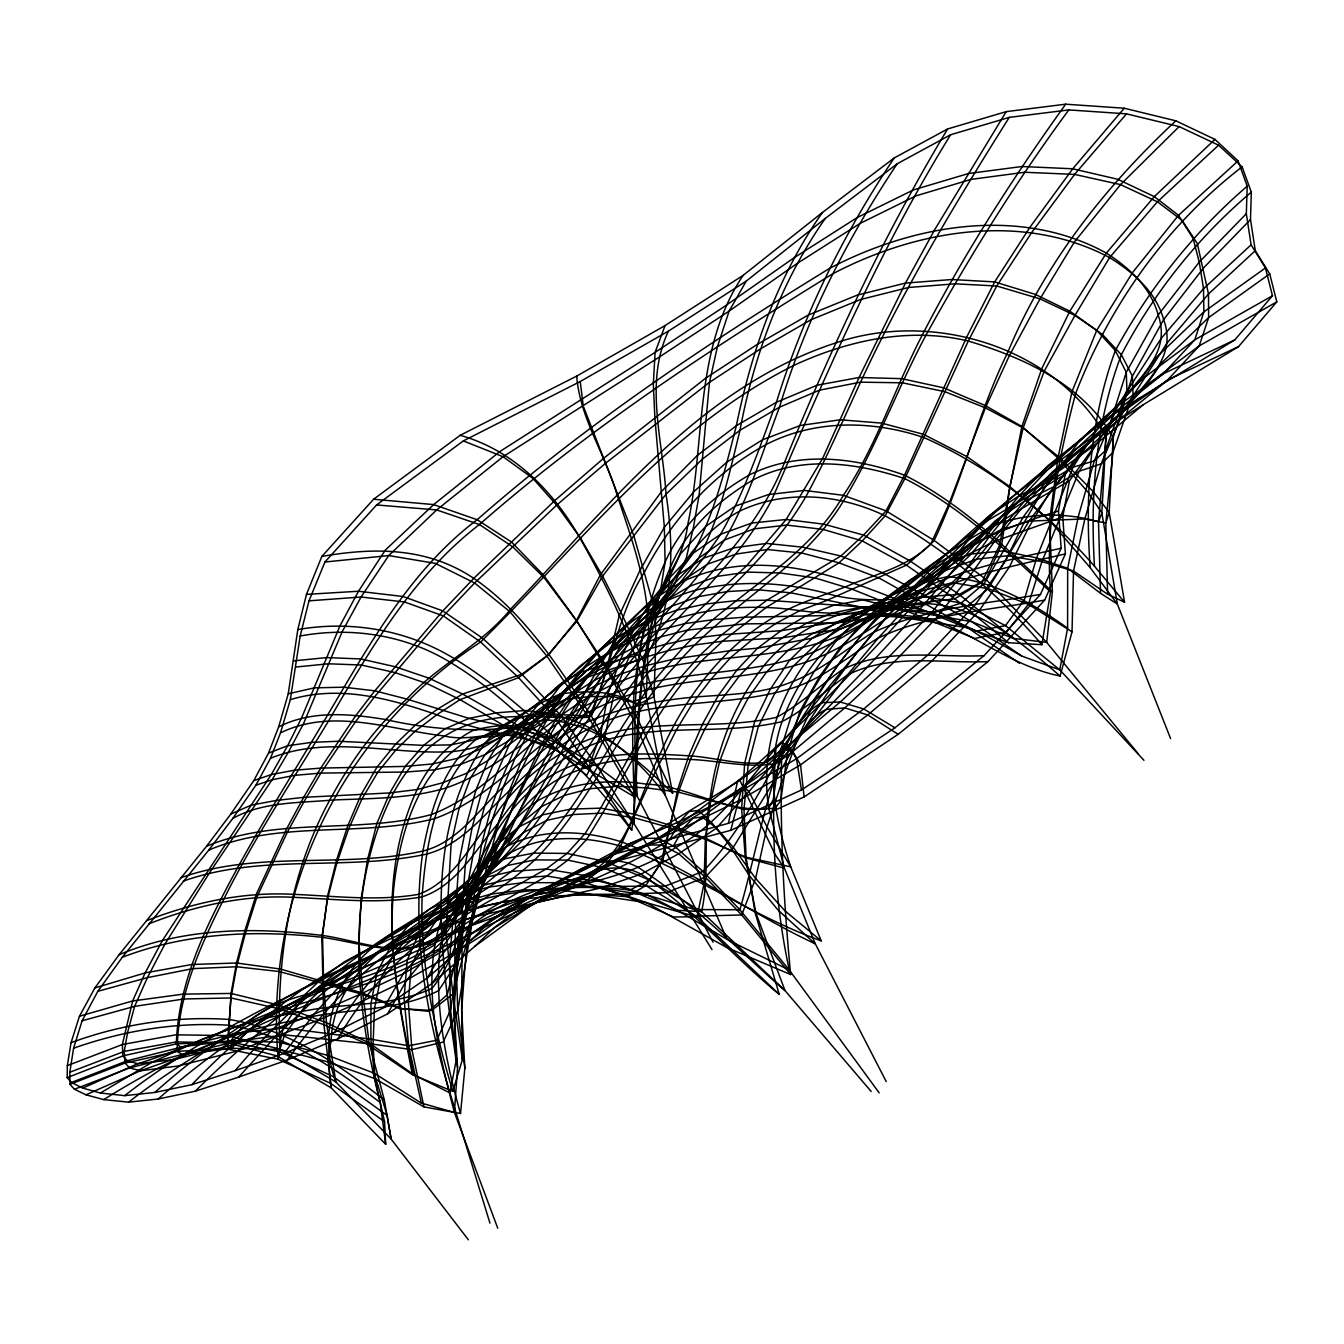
<?xml version="1.0" encoding="UTF-8"?>
<svg xmlns="http://www.w3.org/2000/svg" width="1344" height="1344" viewBox="0 0 1344 1344"><rect width="100%" height="100%" fill="white"/><g stroke="black" fill="none" stroke-linecap="round" stroke-linejoin="round"><path stroke-width="1.5" d="M1143.946 760.301L1059.761 669.883L1067.59 628.202L1067.657 568.31L1078.342 516.348L1094.302 460.874L1118.074 405.199L1161.233 338.335L1203.518 288.674L1251.096 244.843L1246.325 213.73L1247.198 186.194L1238.076 160.877L1214.942 139.39L1175.832 120.809L1124.239 108.226L1065.658 104.194L1006.202 111.636L947.621 128.957L894.264 157.92L822.427 212.486L743.131 275.369L665.078 325.55L576.71 376.085L460.152 435.322L373.582 499.246L321.854 556.433L306.466 594.384L297.814 629.58L288.254 693.79L278.678 726.869L268.531 753.094L253.798 780.612L230.748 814.128L206.556 846.25L119.078 954.744L94.886 987.924L79.464 1016.232L71.064 1042.658L67.318 1065.641L67.2 1077.636L71.417 1082.474L82.69 1088.102L100.38 1093.025L124.656 1095.646L154.762 1092.47L191.822 1084.692L235.183 1070.647L284.004 1053.478L334.79 1032.209L384.031 1007.546L427.678 977.71L471.358 939.725L491.518 920.254L511.56 905.47L600.096 862.058L644.028 838.37L737.436 781.906L788.29 745.517L840.269 702.005L889.594 656.258L931.493 612.73L963.917 572.158L990.343 535.315L1017.055 502.404L1046.825 470.551L1114.915 407.904L1140.67 380.251L1155.554 358.193L1203.854 311.909L1265.443 267.977L1251.096 244.843M270.514 758.251C328.625 734.647 391.978 755.261 452.374 751.582C516.667 745.332 559.07 692.16 606.127 654.326C660.862 612.511 732.749 600.566 799.781 610.663C844.334 616.56 889.493 610.529 933.576 619.618C977.138 635.897 1013.93 666.691 1060.13 676.032L1072.025 631.831L1073.537 571.015L1084.81 518.952L1101.106 463.882L1124.004 410.054L1167.146 342.905L1208.491 294L1255.296 250.673L1250.508 219.526L1251.314 192.125L1242.091 166.858L1218.588 145.202L1179.142 126.588L1126.524 113.854L1068.799 109.906L1009.26 117.382L950.645 134.736L897.238 163.75L825.317 218.383L746.239 281.114L668.455 331.094L580.222 381.528L463.344 440.916L376.589 504.941L324.929 562.01L309.002 600.835L300.182 635.998L290.321 699.67L280.51 732.883L270.514 758.251L255.898 785.198L232.764 818.479L208.74 850.13L122.287 957.281L97.843 991.301L82.085 1020.785L73.584 1048.219L69.838 1072.243L69.938 1084.339L74.474 1089.245L85.966 1094.806L103.757 1099.61L128.621 1102.164L158.172 1099.006L195.283 1091.194L238.644 1077.115L287.398 1059.946L338.083 1038.694L387.542 1013.897L432.314 983.304L474.667 946.462L495.331 926.789L514.903 912.341L603.506 868.862L647.993 845.023L741.703 788.206L792.809 751.531L844.805 707.902L894.298 661.87L935.76 618.694L968.184 578.138L994.678 541.363L1021.541 508.469L1051.512 476.566L1119.871 413.734L1145.928 385.795L1161.216 363.266L1208.642 317.57L1269.727 273.874L1255.296 250.673M295.831 667.027L328.608 663.785L361.435 665.028L395.102 672.622L427.358 683.726L460.102 699.619L526.159 738.814L556.735 750.658L633.948 796.606C638.114 718.402 638.282 637.157 671.63 564.564C688.01 527.554 718.603 500.455 752.791 480.043C800.335 455.28 855.826 462.353 904.831 478.649C960.221 506.806 1005.749 549.746 1050.538 592.015L1041.886 644.7L1008.554 642.734L967.781 627.782L879.127 578.038L839.026 562.85L802.082 553.073L767.122 549.511L736.126 554.047L707.666 564.094L682.534 580.86L606.127 654.326L572.107 694.562L556.567 718.234L541.884 743.971L515.206 800.268L479.539 893.995L456.288 963.917L438.463 990.73C393.674 1013.426 342.25 1007.278 294.974 1020.583C226.061 1031.419 162.389 1062.953 103.757 1099.61M1265.443 267.977L1272.466 295.747L1194.799 339.83L1163.467 373.649L1047.816 465.763L1019.323 495.566L971.191 553.997L947.705 576.643L924.689 596.568L897.086 605.959L836.892 615.35L744.139 617.215L714.05 619.55L684.785 623.616L657.115 630.689L631.142 640.802L606.816 653.638L583.699 668.119L520.178 716.604L502.858 735.857L488.057 760.402L475.894 790.138L466.435 824.88L458.808 862.949L455.767 909.166L454.02 1009.512L457.548 1067.724L454.39 1112.446L497.767 1228.231M280.51 732.883C332.506 707.414 390.382 729.742 444.175 735.974C471.29 742.325 497.179 729.574 524.378 733.942C571.788 750.036 601.457 793.061 631.764 830.122C641.659 758.419 632.15 684.23 657.535 615.014C674.05 573.065 698.83 532.577 739.939 510.989C786.122 489.182 839.899 494.122 885.158 515.844C944.882 548.99 997.5 592.838 1041.886 644.7M74.474 1089.245L129.679 1067.942L182.129 1054.469L231.958 1048.303L279.804 1049.496L328.675 1062.113L374.892 1078.644L423.948 1106.885L460.522 1113.487L464.856 1068.211L461.664 1009.68L462.286 909.905L465.276 864.73L472.063 827.837L481.102 793.951L492.996 765.19L507.612 741.468L524.815 722.669L588.89 673.68L611.167 659.618L634.956 646.968L660.156 637.056L687.036 630.151L744.442 623.902L837.833 622.81L896.23 613.99L927.881 603.641L952.308 582.574L976.567 559.205L1024.397 501.245L1052.873 471.492L1084.994 445.066L1118.158 420.588L1167.701 379.932L1199.218 345.878L1276.8 301.862L1269.727 273.874M1238.076 160.877L1178.503 215.326L1132.505 272.614L1096.738 330.338L1071.958 391.793L1057.997 457.968L1049.563 520.514L1052.386 591.847L1046.674 642.348L1138.486 754.068M471.358 939.725L525.202 900.312L569.705 875.851L613.502 854.364L728.398 823.334L801.478 790.003L894.97 727.793L984.01 655.687L1040.491 594.401L1061.155 548.251L1058.484 510.955L1065.238 474.398L1091.899 437.741L1139.141 398.278L1234.783 339.931L1272.466 295.747M474.667 946.462L527.89 907.469L573.115 882.588L617.333 860.916L730.766 830.323L804.115 796.908L898.195 734.311L987.974 661.601L1044.691 600.079L1065.389 553.862L1062.751 516.953L1069.421 480.833L1095.948 444.242L1143.139 404.779L1238.563 346.601L1276.8 301.862M871.147 1091.446L785.014 990.612L755.983 913.231L745.298 857.69L741.619 808.752L744.677 763.375L754.505 722.098L770.364 689.186L789.331 660.542L812.028 638.316L837.782 621.869L862.932 610.646L892.819 600.852L924.689 596.568L961.262 603.036L1005.497 625.632L1059.761 669.883L1021.944 656.141L971.779 621.684L926.856 596.484L882.252 572.628L840.857 556.03L802.771 547.193L766.483 543.413L733.891 547.831L703.903 558.012L677.578 575.182L601.205 648.497L566.63 689.321L550.822 713.378L535.87 739.502L522.144 768.23L508.418 797.395L469.93 893.542L461.328 927.209L457.195 967.814L454.02 1009.512L456.12 1060.668L449.971 1092.941L489.955 1223.158M728.398 823.334L737.436 781.906L739.536 779.654C819.655 710.119 892.114 632.234 959.75 550.62C1005.01 493.954 1067.875 456.506 1118.074 405.199C1138.57 377.378 1171.666 353.573 1158.175 315C1150.867 287.65 1129.447 267.893 1106.364 253.092C1020.096 205.632 913.214 224.465 829.517 268.414C706.642 343.862 585.732 424.502 477.154 519.708C410.575 569.906 369.566 644.33 327.785 714.756C291.715 776.059 253.159 835.985 220.819 899.422C197.669 944.16 177.811 993.098 176.35 1043.902L180.634 1046.959L231.252 1040.542L279.888 1042.272L328.843 1055.712L374.203 1073.218L421.327 1103.105L454.39 1112.446C437.909 1048.572 419.412 978.062 443.386 913.668C461.11 878.153 497.414 858.715 519.439 826.678C559.675 768.852 591.746 705.264 638.434 652.025C691.051 591.864 754.757 538.709 784.61 462.168C831.314 347.491 883.747 235.2 947.621 128.957M730.766 830.323L741.703 788.206L743.686 786.156C824.359 716.335 897.137 637.963 965.227 555.946C1010.638 499.128 1073.806 461.664 1124.004 410.054C1144.315 382.284 1177.949 358.042 1163.618 319.62C1156.008 291.698 1133.21 272.362 1109.573 257.578C1022.683 211.478 916.104 229.824 832.306 274.042C709.565 349.675 587.983 429.274 479.422 524.53C412.877 575.686 370.037 649.555 328.524 721.006C292.186 780.982 253.26 839.546 222.113 902.513C198.979 948.679 177.055 999.079 177.206 1051.394L182.129 1054.469L238.543 1040.911L284.609 1034.88L373.094 1044.204L411.902 1049.614L443.15 1042.037L457.733 1010.99L471.307 927.545L475.306 883.025L481.656 844.066L490.728 809.122L501.9 778.478L514.198 750.036L529.2 726.65L546.151 706.978L564.715 690.312L584.422 678.216L646.01 657.401C673.697 607.925 674.554 548.94 666.036 494.222C662.81 440.378 644.196 382.402 668.455 331.094M82.085 1020.785L134.618 1006.37L183.943 998.995L230.983 997.937L277.855 1008.521L323.938 1024.716L366.794 1043.969L412.339 1074.612L452.794 1091.328L462.37 1059.643L461.664 1009.68L464.772 968.789L468.636 929.191L477.406 895.826L490.207 865.334L505.21 842.016L522.178 822.259L541.733 806.518L564.194 795.446L589.428 788.777L617.77 786.24L647.27 787.97L678.384 792.154L743.971 809.407L775.135 808.399L780.83 800.453L787.416 753.161L799.949 711.161L819.269 676.973L840.638 646.968L864.982 622.625L970.099 547.361L999.012 530.712L1029.118 521.102L1084.81 518.952L1105.81 522.934L1107.607 594.216L1124.575 602.263L1109.186 512.4L1113.218 437.354L1132.404 376.152L1163.618 319.62L1203.552 267.926L1250.508 219.526M665.078 325.55L655.099 352.363L653.318 384.317L654.914 418.37L664.356 527.285L665.095 562.162L660.576 590.167L648.48 637.678L646.296 696.931L665.213 795.06L726.13 937.474M950.645 134.736C879.01 250.438 825.535 375.446 771.742 499.985C730.128 578.256 655.234 630.403 606.799 703.718C560.801 768.785 528.158 844.721 464.386 895.507C429.744 925.63 388.399 946.411 348.382 968.318C292.102 1002.389 241.836 1044.893 195.283 1091.194M387.542 1013.897L406.829 979.944L429.156 953.786L451.903 932.568L476.952 916.306L546.874 876.036L567.84 860.093L586.958 838.958L602.717 813.12L648.228 731.522L664.894 706.322L682.718 682.5L701.87 660.744L722.45 641.256L766.382 607.337L839.026 562.85L862.26 540.926L885.158 515.844L904.831 478.649L968.302 341.057L996.744 286.003L1031.923 232.176L1074.612 174.401L1126.524 113.854M670.135 838.874L680.299 821.05L689.237 811.524L698.292 810.449L739.536 779.654L775.018 854.347L784.392 868.14L815.287 943.824L886.234 1081.618M746.239 281.114L729.103 311.102L717.444 346.651L709.464 382.351L699.048 495.466L693.319 527.957L686.28 558.046L674.554 583.481L657.535 615.014L641.491 630.168L622.709 642.617L584.926 671.95L566.866 689.758L550.351 710.707L535.298 734.647L521.405 760.872L509.393 790.709L498.641 822.847L452.962 993.955L462.37 1059.643M384.031 1007.546L403.402 973.627L426.098 947.134L449.702 925.26L474.818 909.233L546.202 868.98L567.101 853.423L585.262 833.381L600.65 808.147L646.078 726.398L663.096 700.778L681.257 676.62L700.795 654.528L721.795 634.754L766.886 600.197L840.857 556.03L863.57 535.063L886.066 510.888L904.529 475.188L966.89 336.689L994.678 281.904L1030.142 226.968L1072.73 168.79L1124.239 108.226M743.131 275.369C693.84 348.785 705.6 440.983 687.926 523.69C681.979 571.334 644.213 606.665 639.341 654.713C628.001 710.539 634.687 767.558 634.217 824.023L712.018 949.603M673.63 845.544L683.928 827.669L693.168 818.093L702.24 817.018L743.686 786.156L749.045 791.734L767.038 826.963L790.726 866.846L821.234 940.867C751.162 915.768 690.463 871.282 620.441 846.082C582.742 835.464 539.364 834.002 505.26 855.893C475.373 880.522 445.956 910.056 439.858 950.09C434.532 1005.514 445.385 1060.416 460.522 1113.487M1006.202 111.636L934.466 230.093L905.47 283.08L859.085 377.479L822.746 458.22L786.206 519.473L746.676 565.639L684.785 623.616L645.994 665.616L610.361 713.009L560.414 790.02L524.664 838.219L504.067 858.917L481.69 878.186L373.514 954.778L343.896 981.523L314.026 1014.166L284.004 1053.478M1009.26 117.382C964.219 188.983 920.371 261.358 882.42 337.025C855.574 389.357 834.271 444.36 806.182 496.054C766.164 565.186 699.552 611.386 649.018 671.765C596.45 732.698 565.606 810.096 506.688 865.687C476.078 894.113 440.748 916.759 406.157 939.926C358.814 971.342 320.477 1014.166 287.398 1059.946M894.264 157.92C843.595 233.369 803.292 315.386 776.429 402.259C759.78 447.065 744.374 492.593 720.586 534.274C678.838 597.106 618.19 645.002 579.382 710.136C528.528 785.854 494.71 877.498 418.975 933.055C318.427 982.346 213.612 1026.295 124.656 1095.646M897.238 163.75C846.871 238.997 805.594 320.309 779.503 407.182C762.35 451.92 748.994 498.54 724.399 540.002C683.29 603.002 622.406 650.446 583.985 715.529C533.434 791.263 500.506 883.495 424.116 938.246C323.534 988.73 218.014 1032.461 128.621 1102.164M822.427 212.486C777.823 275.856 751.699 350.23 736.361 425.712C725.256 469.224 714.521 513.29 693.168 553.174C651.336 612.814 591.847 658.728 556.853 723.61C513.206 796.152 487.082 878.892 433.776 945.386C394.229 970.183 348.617 981.994 304.298 995.131C275.738 1002.557 248.27 1015.493 231.252 1040.542L228.161 1041.667L176.35 1043.902L122.858 1055.914L67.2 1077.636M825.317 218.383C781.2 281.417 754.085 354.95 739.99 430.265C729.254 473.911 719.863 518.498 698.359 558.432C656.846 618.274 596.702 663.617 561.943 728.65C518.834 801.226 493.315 883.898 439.858 950.09C399.739 975.593 353.489 988.226 308.347 1001.65C278.527 1009.277 250.79 1023.406 231.958 1048.303L177.206 1051.394L124.975 1063.07L69.938 1084.339M334.79 1032.209C359.587 987.403 395.724 949.855 437.153 920.086C469.913 898.716 504.622 879.665 533.568 853.104C590.369 796.555 617.534 717.343 673.008 659.249C723.593 597.794 803.326 565.925 843.377 495.314C877.582 444.209 895.944 384.703 924.588 330.54C965.563 251.53 1013.846 176.484 1065.658 104.194M338.083 1038.694C362.981 994.258 398.647 956.642 439.958 927.058C472.315 905.856 506.57 886.754 534.71 859.891C591.662 802.973 620.189 724.214 675.494 665.549C726.667 605.321 802.25 569.772 843.612 500.758C875.834 447.989 896.969 389.491 926.05 335.042C969.091 257.242 1015.997 181.49 1068.799 109.906M432.314 983.304L450.761 954.962L471.677 933.862L494.441 917.23L539.078 897.49L584.27 882.269L603.17 867.686L620.441 846.082L647.27 787.97L676.452 729.758L692.782 702.912L711.211 679.09L730.867 657.35L752.606 639.29L775.673 623.566L799.781 610.663L826.342 600.617L906.394 565.152L930.821 544.085L948.797 504.353L985.387 407.87L1009.411 355.505L1040.021 298.872L1074.377 242.054L1120.51 184.615L1179.142 126.588M427.678 977.71C454.104 925.495 507.679 896.65 562.313 882.739C625.783 873.062 635.242 801.646 659.904 754.438C683.962 698.746 721.879 647.354 775.001 616.51C799.814 601.356 828.206 594.586 854.616 582.977C882.941 572.242 913.231 563.791 934.147 540.439C963.262 479.522 977.861 412.91 1007.798 352.296C1044.708 263.155 1105.625 186.194 1175.832 120.809M235.183 1070.647C282.475 1014.065 339.041 965.916 401.621 927.007C437.338 905.184 471.862 881.026 500.422 850.147C536.575 827.518 582.322 829.634 621.684 841.915C690.11 868.375 749.011 913.063 815.287 943.824L778.378 910.409L749.834 876.221L728.146 843.494L711.883 822.864L698.292 810.449C613.939 876.154 507.948 900.665 410.726 940.531C316.579 973.846 229.286 1026.127 154.762 1092.47M238.644 1077.115L275.671 1036.493L310.43 1003.498L342.317 976.769L460.219 897.204L483.218 877.498L506.688 865.687L534.71 859.891L567.84 860.093L603.17 867.686L645.775 885.545L697.015 916.658L779.268 994.392L755.042 912.475L746.071 857.22L743.971 809.407L748.121 765.391L758.268 726.802L774.346 694.243L792.96 666.557L815.153 645.019L840.319 629.042L866.662 617.383L891.677 603.59L921.161 591.108L952.308 582.574L988.193 588.672L1028.412 604.346L1072.025 631.831M1246.325 213.73L1199.251 262.097L1158.175 315L1126.272 372.338L1106.045 436.229L1101.828 512.938L1117.351 604.061L1170.59 738.545M1247.198 186.194C1193.506 232.445 1149.254 288.406 1115.335 350.566C1090.034 420.017 1084.877 494.39 1090.186 567.655L1117.351 604.061L1100.534 593.309L1067.657 568.31L1036.61 557.878L1002.893 550.922L971.191 553.997L940.918 564.413L911.114 579.298L860.597 616.392L836.808 628.69L812.028 638.316L757.613 648.144L729.002 650.815L673.008 659.249L645.994 665.616L620.206 674.218L595.896 685.44L572.729 698.477L550.822 713.378L488.057 760.402L466.183 773.438L442.428 782.83L417.127 789.516L389.844 792.926L303.66 797.345L276.36 800.436L251.311 805.106L230.748 814.128M1251.314 192.125C1197.874 237.434 1153.841 292.656 1121.366 354.715C1095.763 422.15 1090.085 494.71 1094.486 566.21L1124.575 602.263M191.822 1084.692C278.981 993.871 388.903 920.976 514.853 899.791C569.654 886.25 627.799 879.547 675.83 847.442C720.586 823.536 747.768 779.537 780.746 742.678L788.29 745.517L796.505 758.772L801.478 790.003M1214.942 139.39L1154.311 196.61L1106.364 253.092L1069.841 311.203L1041.818 368.542L1021.91 426.502L1009.966 486.763L1001.834 544.118L985.908 579.298L959.213 594.502C915.348 596.366 870.946 606.01 827.669 593.712C784.644 581.986 739.2 579.818 695.671 590.167C658.09 600.55 624.725 622.978 598.87 651.924C572.477 675.343 556.198 709.934 524.042 726.247C477.775 732.598 431.441 729.977 385.846 719.578C350.414 713.748 311.791 710.052 278.678 726.869M1218.588 145.202L1157.402 201.785L1109.573 257.578L1074.965 315.42L1044.271 371.045L1023.137 427.946L1009.68 487.452L999.785 544.958L981.809 582.355L954.845 598.786L892.819 606.329L861.269 607.102L832.658 612.914L806.551 623.179L782.426 637.762L759.595 654.797L739.183 676.183L720.737 700.862L704.642 729.372L690.396 759.444L678.384 792.154L660.878 862.898L645.775 885.545L627.211 896.717C585.01 893.273 542.842 895.39 501.043 902.429C459.245 911.938 415.582 922.874 381.646 950.41C354.026 972.014 332.354 1003.968 331.178 1039.903C328.054 1055.863 328.793 1071.924 331.279 1087.918L385.694 1144.298L384.552 1121.686L374.892 1078.644L373.094 1044.204L374.422 1008.874L380.503 978.902L394.313 953.719L412.003 932.686L433.877 915.365L460.286 902.866L490.526 894.18L524.546 889.812L561.809 890.148L646.246 902.58L694.226 916.205L741.737 914.978L790.658 974.551C783.602 901.135 779.654 827.266 781.788 753.53L784.627 749.515L792.809 751.531L800.554 764.887L804.115 796.908M1242.091 166.858C1166.575 225.086 1110.11 304.752 1075.67 393.355C1058.551 458.22 1045.313 524.614 1050.538 592.015M158.172 1099.006C232.663 1033.2 319.469 980.935 413.263 947.705C510.955 907.687 617.467 883.042 702.24 817.018L716.537 828.055L733.286 847.342L755.614 878.472L785.131 911.014L821.234 940.867M1091.899 437.741C1035.586 477.12 981.372 519.238 932.467 567.706C875.364 623.767 829.97 689.993 775.925 748.675C770.935 822.578 773.573 897.523 789.281 970.032L879.178 1092.874M1095.948 444.242L1022.717 497.23L937.306 573.602L878.388 637.946L847.241 675.125L815.842 715.982L716.537 828.055L678.737 853.793L641.071 874.138L599.928 888.216L535.752 902.563L429.156 953.786L387.761 971.83L276.914 1017.24L248.388 1030.159L224.28 1038.425L191.453 1052.789L140.465 1070.782L85.966 1094.806M613.502 854.364L629.563 843.713L680.299 821.05L734.698 794.522L796.505 758.772L863.738 708.96L927.595 655.2L975.526 604.38L1005.598 560.734L1024.145 522.379L1044.792 487.217L1073.705 451.483L1113.554 414.473L1139.141 398.278M525.202 900.312L538.44 891.626L629.563 843.713L644.028 838.37L658.392 838.27L675.83 847.442L702.996 871.416L739.889 909.754L789.281 970.032L729.725 940.918L677.225 910.274L647.741 895.171L622.339 886.872L598.114 881.009L575.316 878.724L556.164 884.134L538.44 891.626L447.115 948.511L403.402 973.627L358.445 995.064L314.026 1014.166L234.209 1044.49L173.93 1059.626L137.676 1063.709L82.69 1088.102M617.333 860.916L634.301 849.878L683.928 827.669L738.578 800.856L800.554 764.887L867.754 714.974L931.913 660.979L979.373 610.445L1009.478 566.815L1028.177 528.478L1049.177 493.248L1078.342 457.498L1118.158 420.588L1143.139 404.779M527.89 907.469L542.153 898.313L634.301 849.878L647.993 845.023L662.172 844.973L678.737 853.793L705.281 877.145L741.737 914.978L755.614 878.472L767.038 826.963L781.15 784.039L797.345 739.486L815.623 698.981L838.337 664.138L862.663 633.713L888.569 607.606L915.6 585.514L945.403 570.494L976.567 559.205L1007.748 555.727L1041.936 561.59L1073.537 571.015L1107.607 594.216M1065.238 474.398L988.26 520.178L907.351 584.791L860.597 616.392L835.783 641.256L813.775 672.05L794.069 706.894L780.343 750.977L773.254 799.495L768.718 808.198L784.392 868.14L745.298 857.69L705.835 838.286L669.732 825.216L634.25 814.162L600.65 808.147L570.545 809.138L543.06 814.733L519.439 826.678L498.809 842.923L480.228 867.72L464.789 891.878L452.928 920.338L449.417 961.783L450.576 1009.915L457.548 1067.724M1069.421 480.833C1024.514 506.604 979.339 532.19 940.918 567.437C910.073 593.258 877.598 617.736 841.058 634.956C772.162 664.658 693.218 650.882 623.885 680.182C557.525 704.508 512.686 765.542 445.637 788.054C409.013 798.924 370.574 798.353 332.774 800.016C299.191 803.074 263.021 801.478 232.764 818.479M100.38 1093.025L152.426 1062.096L201.802 1039.433L244.642 1023.54L426.098 947.134L532.946 895.44L579.062 886.62L665.213 886.099L702.996 871.416C744.677 828.677 768.264 772.346 799.378 722.047C823.486 684.029 849.744 647.304 879.883 613.805C925.226 559.944 992.628 531.3 1058.484 510.955M569.705 875.851C589.613 862.008 616.274 854.767 638.534 867.653C692.345 902.345 736.848 948.898 785.014 990.612L701.551 911.652L649.286 879.984L605.203 861.487L567.101 853.423L533.568 853.104L504.067 858.917L479.086 871.08L459.077 889.862L434.969 909.434L377.479 944.026L344.383 961.783L322.073 978.398L304.298 995.131L283.265 1027.874L279.888 1042.272L280.073 1051.865L333.245 1076.645L387.122 1115.419L391.138 1139.074L468.367 1239.806M573.115 882.588C592.805 868.829 618.811 862.327 641.071 874.138C692.009 908.376 732.01 955.651 779.268 994.392M1234.783 339.931L1163.467 373.649L1114.915 407.904L1077.67 443.302L1023.742 516.348L984.362 583.279L961.262 603.036L933.509 612.142L766.886 600.197L735.319 600.734L705.096 604.061L676.267 610.243L649.505 620.189L624.658 633.377L601.205 648.497L539.734 702.576L498.926 730.279L475.843 739.57L450.962 744.862L423.662 745.382L338.335 741.266L311.674 742.358L287.616 745.769L268.531 753.094M1238.563 346.601L1167.701 379.932L1119.871 413.734L1083.197 448.627L1029.118 521.102L988.193 588.672L962.875 609.958L933.576 619.618L865.066 614.762L837.833 622.81L811.423 634.2L787.634 650.698L766.5 672.101L748.07 698.174L732.11 728.666L719.443 761.964L710.774 800.94L705.331 839.294L704.021 883.932L697.015 916.658L673.579 917.011L627.211 896.717L584.27 882.269L546.874 876.036L513.996 878.254L484.882 884.906L460.219 897.204L439.975 915.13L424.116 938.246L411.264 966.168L408.324 1002.271L411.902 1049.614L423.948 1106.885M208.74 850.13C280.106 819.706 360.595 837.665 434.7 818.58C501.178 794.842 541.111 729.557 606.799 703.718C673.596 672.79 750.322 684.818 818.026 657.72C850.332 643.86 878.791 622.877 908.393 604.229C956.441 576.223 1012.015 566.63 1065.389 553.862M71.417 1082.474L127.31 1060.735L237.3 1033.066L283.265 1027.874L370.877 1039.164L408.626 1045.783L436.817 1040.239L450.576 1009.915L463.831 926.335L468.334 881.429L475.406 841.478L484.73 805.795L496.322 774.396L508.939 745.198L524.16 721.19L541.162 701.198L559.457 684.734L579.348 672.773L620.626 659.333L639.341 654.713L648.48 637.678C649.908 588.101 632.1 540.355 616.745 493.92C605.22 454.02 579.852 418.068 576.71 376.085M67.318 1065.641L122.354 1044.54L175.795 1034.813L227.926 1035.602L280.291 1049.278L335.882 1081.97L391.138 1139.074L384.317 1099.896L369.163 1042.894L362.678 993.065L358.966 942.497L361.15 898.414L367.634 859.253L376.942 823.368L389.844 792.926L405.199 766.416L423.662 745.382L444.679 728.986L469.006 718.402L496.322 712.841L525.42 710.489L560.095 714.672L591.377 716.134L637.274 796.337L713.009 942.178M69.838 1072.243L124.236 1051.378L176.215 1041.936L227.573 1042.86L277.099 1055.964L331.279 1087.918L323.938 1024.716L321.838 937.272L327.566 898.817L336.89 862.865L348.449 829.382L361.973 798.89L377.681 772.397L395.64 750.238L414.842 731.422L436.8 714.739L460.102 699.619L518.566 677.662L546.941 656.124L576.828 621.23L602.616 576.089L666.036 494.222L702.307 459.211L739.99 430.265L779.503 407.182L819.37 390.197L860.496 382.166L902.446 382.805L944.832 391.675L985.387 407.87L1023.137 427.946L1060.315 458.22L1093.26 491.602L1109.186 512.4L1105.81 522.934L1112.882 452.542L1113.218 437.354C1082.693 384.653 1024.43 357.806 968.302 341.057C909.166 326.827 848.047 340.25 793.834 365.4C666.994 428.82 579.734 544.572 480.598 642.029C341.594 732.648 263.794 894.23 278.191 1059.257L330.708 1083.382L384.552 1121.686M206.556 846.25C277.922 816.396 357.638 834.271 431.256 814.598C497.213 789.634 536.458 723.341 602.801 698.023C669.379 667.447 745.702 678.737 813.221 652.142C845.426 638.081 873.869 617.148 903.47 598.483C951.922 570.83 1007.345 560.263 1061.155 548.251M148.999 923.782C194.561 905.906 243.634 894.718 292.79 897.288C335.916 899.136 379.142 904.294 422.083 896.885C457.884 884.772 475.07 849.492 498.641 822.847C517.457 793.666 543.85 769.894 574.174 753.127C638.484 717.814 713.664 738.041 782.04 721.594C805.778 709.111 825.468 690.581 847.241 675.125C890.635 653.033 941.304 663.65 987.974 661.601M146.496 920.707C192.847 902.698 242.76 891.66 292.69 894.298C334.757 895.994 376.925 901.471 418.824 894.298C453.012 881.261 469.207 846.098 492.156 820.075C511.073 789.919 538.44 765.778 569.453 748.558C633.494 713.177 708.271 732.732 776.513 717.326C800.285 704.542 819.89 685.625 841.764 670.018C885.511 647.371 936.835 657.787 984.01 655.687M253.798 780.612L271.286 774.564L294.386 770.23L320.729 768.096L405.199 766.416L432.281 763.963L457.649 758.335L481.001 748.742L502.858 735.857L566.63 689.321L589.31 674.99L613.284 662.575L638.434 652.025L665.196 644.314L692.899 638.35L721.795 634.754L781.015 630.706L837.782 621.869L892.819 600.852L917.213 584.674L940.918 564.413L965.16 541.582L989.738 515.424L1019.323 495.566L1048.908 481.488L1072.966 467.225L1094.302 460.874L1105.507 450.559L1126.91 390.046L1126.272 372.338L1115.335 350.566L1096.738 330.338L1069.841 311.203L1035.3 294.386L994.678 281.904L951.905 279.518L905.47 283.08L857.405 295.058L807.895 315.235L757.579 344.198L705.718 378.151L603.406 458.489L554.803 500.539L473.76 578.34L442.831 610.915L374.808 690.833L355.992 715.327L320.729 768.096L303.66 797.345L286.944 828.274L256.368 894.096L245.196 929.594L236.51 962.993L231.084 993.451L228.161 1041.667L280.073 1051.865C275.688 963.648 288.439 873.499 332.237 795.53C351.977 759.746 376.135 726.281 406.829 699.065C438.094 664.675 481.858 645.086 511.056 608.63C607.774 508.049 698.107 387.492 836.27 342.737C932.501 310.027 1054.217 346.399 1106.045 436.229L1098.502 521.825L1100.534 593.309M255.898 785.198L272.11 779.755L294.924 775.32L320.846 773.102L406.224 772.01L434.162 769.843L460.488 764.484L485.066 754.606L507.612 741.468L572.107 694.562L593.796 680.753L617.282 668.539L641.777 658.224L667.85 650.698L694.966 644.918L722.45 641.256L782.426 637.762L840.319 629.042L895.944 607.841L921.161 591.108L945.403 570.494L970.099 547.361L994.846 521.136L1024.397 501.245L1054.553 486.36L1079.182 471.24L1101.106 463.882L1112.882 452.542L1133.009 394.565L1132.404 376.152L1121.366 354.715L1102.265 334.354L1074.965 315.42L1040.021 298.872L996.744 286.003L955.03 283.819L908.477 287.498L860.311 299.578L810.785 319.855L760.502 348.869L709.464 382.351L605.741 463.075L556.618 505.176L474.617 583.01L443.335 615.922L374.64 696.746L355.572 721.61L320.846 773.102L303.946 801.763L287.33 832.222L256.838 897.17L245.498 932.904L236.611 966.756L230.983 997.937L227.573 1042.86L228.262 1049.244L278.191 1059.257L279.804 1049.496L284.609 1034.88L308.347 1001.65L325.92 984.95L348.382 968.318L375.446 953.669L406.157 939.926L439.958 927.058L476.952 916.306L557.609 897.725L579.382 894.264L622.625 894.314L666.557 892.634L705.281 877.145L733.286 847.342L781.906 768.398L805.879 726.113L831.298 687.238L857.842 651.403L884.957 619.45L912.173 590.722L965.227 555.946L994.678 541.363L1062.751 516.953M119.078 954.744C183.574 927.629 254.218 926.957 322.526 935.474C361.553 940.716 406.51 962.825 441.185 933.307C478.279 871.567 500.623 788.995 576.912 764.064C612.864 751.01 651.353 753.581 688.8 755.798C714.857 757.327 740.41 765.895 766.634 762.334C790.625 747.398 795.9 714.806 822.461 702.626L840.269 702.005L863.738 708.96L894.97 727.793M122.287 957.281C186.043 932.786 254.638 929.813 321.838 937.272C362.762 942.9 409.147 962.22 445.922 933.526C486.965 875.801 505.512 794.136 580.709 769.423C615.821 756.252 653.621 758.234 690.396 759.444C717.982 760.553 745.214 767.827 772.867 764.081C796.975 751.934 801.394 720.266 826.476 709.397L844.805 707.902L867.754 714.974L898.195 734.311M71.064 1042.658C121.548 1024.145 175.258 1015.879 228.967 1019.441C288.103 1029.134 337.915 1064.045 384.317 1099.896M94.886 987.924L145.135 972.922L191.755 964.505L236.51 962.993L280.594 969.058L362.678 993.065L400.445 1008.454L428.568 1011.343L447.317 994.644L472.181 891.845L492.156 820.075L503.311 786.962L515.743 756.521L529.973 729.708L545.227 705.314L561.826 684.079L579.785 666.288L617.047 637.694L635.376 625.951L650.765 611.587L660.576 590.167L680.518 553.846L705.902 526.193L735.286 506.083L768.516 494.542L804.401 490.426L843.377 495.314L886.066 510.888L934.147 540.439L985.908 579.298L1046.674 642.348L1013.359 638.417L971.779 621.684L899.825 609.286L862.831 599.844L833.095 605.522L805.879 615.888L781.015 630.706L757.613 648.144L736.831 670.118L718.301 695.503L702.374 724.45L688.8 755.798L677.762 789.298L662.894 860.194L649.286 879.984L629.983 890.081C586.404 884.839 542.69 887.846 499.498 895.255C456.792 904.831 412.138 915.936 377.479 944.026C334.908 974.299 317.537 1033.637 335.882 1081.97L326.441 1022.767L323.585 981.036L322.526 935.474L327.617 895.877L336.622 859.807L347.827 825.653L361.234 794.354L377.059 767.054L395.455 744.307L415.699 724.702L438.295 708.641L462.554 694.025L521.858 674.234L549.142 654.226L576.475 620.441L600.348 574.896L661.819 491.131L697.637 455.146L736.361 425.712L776.429 402.259L817.068 385.224L859.085 377.479L901.673 378.672L943.69 387.828L984.85 405.367L1021.91 426.502L1057.997 457.968L1088.119 492.274L1101.828 512.938L1098.502 521.825C1064.683 511.846 1027.018 512.988 993.905 525.151C954.643 546.588 918.103 572.88 883.865 601.591C843.595 639.274 810.65 684.986 790.356 736.428C765.794 791.986 756.538 851.861 739.889 909.754L694.73 909.552L647.741 895.171L562.313 882.739L523.589 882.588L488.443 887.107L457.111 896.028L429.811 908.88L407.484 926.621L389.794 947.974L376.891 972.602L370.961 1003.85L370.877 1039.164L374.203 1073.218L387.122 1115.419M73.584 1048.219C123.346 1030.663 175.946 1021.91 228.732 1025.203C286.171 1034.41 334.807 1068.06 380.167 1102.5L385.694 1144.298M183.204 881.16C261.71 853.154 346.214 871.315 426.317 854.162C461.714 845.006 483.941 814.514 509.393 790.709C533.568 766.685 559.356 743.467 590.1 728.146C655.133 695.083 731.002 709.834 798.151 686.129C827.719 675.293 851.525 653.839 878.388 637.946C930.451 613.67 988.932 610.344 1044.691 600.079M79.464 1016.232L132.67 1000.961L183.338 994.106L231.084 993.451L280.006 1005.43L326.441 1022.767L369.163 1042.894L413.65 1074.679L449.971 1092.941C426.216 1014.955 411.197 932.534 422.923 851.038C430.718 810.298 442.562 767.155 475.843 739.57C505.68 726.499 530.93 705.449 561.187 693.806C585.396 690.715 610.562 690.295 632.806 701.837L646.296 696.931C634.234 639.492 607.085 586.404 578.558 535.55C551.964 489.804 512.35 449.803 460.152 435.322M97.843 991.301L147.403 977.642L192.713 968.638L236.611 966.756L279.367 971.561L361.133 993.955L399.689 1008.521L431.575 1010.47L452.962 993.955L445.922 933.526L451.114 844.166L459.127 808.332L470.366 778.277L485.066 754.606L502.858 736.747L544.858 708.288L565.774 699.367L589.747 696.528L613.402 696.578L638.87 704.088L653.974 696.646L655.956 638.602L654.696 609.521L633.864 535.836L583.279 406.14L580.222 381.528M180.802 877.75C259.392 849.845 343.291 868.913 422.923 851.038C458.002 842.251 478.145 810.146 503.311 786.962C527.671 761.93 554.366 738.394 585.833 722.686C618.845 707.918 654.73 701.064 690.53 697.402C724.853 694.344 760.519 694.982 792.809 681.492C822.343 670.068 846.216 648.497 873.214 632.436C925.663 608.143 984.262 604.01 1040.491 594.401M288.254 693.79L314.446 687.842L343.946 687.204L374.808 690.833L406.829 699.065L469.006 718.402L528.881 731.741L551.762 738.478L588.235 768.415L634.217 824.023L597.677 766.87L560.095 714.672L521.858 674.234L482.446 638.114L442.831 610.915L403.049 596.501L358.495 591.242L306.466 594.384M290.321 699.67C339.142 684.684 390.18 698.645 436.8 714.739C473.609 729.943 513.24 734.647 551.124 745.97L574.342 724.399L589.747 696.528L622.709 642.617L641.978 620.088L665.078 600.734L690.043 586.135L717.427 576.324L747.65 572.107L780.36 572.981L815.102 577.954L852.298 589.26L974.77 638.434L1006.404 632.201L1028.412 604.346L1041.936 561.59L1079.182 471.24L1107.221 427.358L1145.928 385.795L1199.218 345.878L1208.642 317.57L1208.491 294L1197.319 243.516L1182.115 220.45L1157.402 201.785L1120.51 184.615L1074.612 174.401L1024.565 172.267L970.973 179.407L916.003 195.854L860.009 223.457L796.79 263.693L729.103 311.102L658.258 357.722L503.042 456.708L436.682 509.947L388.718 555.576L361.049 597.022L342.132 631.814L303.391 723.929L288.742 751.498L272.11 779.755L208.874 873.768L164.758 944.429L147.403 977.642L134.618 1006.37L127.63 1032.36L124.236 1051.378L124.975 1063.07L129.679 1067.942L140.465 1070.782L178.164 1065.994L238.19 1050.79L317.755 1020.432L362.006 1001.381L406.829 979.944L450.761 954.962L542.153 898.313L559.524 891.005L577.819 885.982L599.928 888.216L622.625 894.314L646.246 902.58L726.802 947.554L790.658 974.551M321.854 556.433C374.892 547.159 427.543 547.361 473.76 578.34C524.496 613.133 557.592 666.036 591.377 716.134L606.631 669.127L619.214 615.586L639.979 570.36L664.356 527.285L693.924 491.602L726.818 462.118L762.451 439.824L800.386 425.46L840.252 419.782L881.647 423.108L923.429 434.28L967.008 456.674L1009.966 486.763L1049.563 520.514L1090.186 567.655M324.929 562.01L388.718 555.576L435.305 563.371L474.617 583.01L509.981 611.789L546.941 656.124L588.588 717.259L633.948 796.606M300.182 635.998C352.111 626.438 406.946 635.191 451.92 663.365C502.572 693.874 541.363 738.478 586.74 775.438L604.649 737.554L613.402 696.578L626.422 663.146L641.491 630.168L658.946 602.801L674.554 583.481L698.359 558.432L724.399 540.002L753.9 528.898L786.71 525.084L823.032 529.402L862.26 540.926L906.394 565.152L954.845 598.786L1008.554 642.734M293.614 660.878L326.777 657.586L360.73 658.946L395.27 666.758L428.854 678.149L462.554 694.025L528.881 731.741L561.338 744.828L597.677 766.87L637.274 796.337C632.352 717.662 632.218 635.51 665.095 562.162C681.962 523.807 713.614 495.718 749.28 474.986C798.101 450.475 854.784 457.296 904.529 475.188C961.33 503.563 1006.925 548.47 1052.386 591.847M297.814 629.58C351.389 620.172 407.366 630.101 453.919 658.392C503.866 688.649 545.076 729.708 588.235 768.415L600.835 733.488L608.244 692.983L620.626 659.333L635.376 625.951L654.074 596.971L669.245 578.189L693.168 553.174L720.586 534.274L751.75 523.051L786.206 519.473L823.956 524.21L863.57 535.063L909.905 560.851L959.213 594.502L1013.359 638.417M309.002 600.835L361.049 597.022L404.477 601.978L443.335 615.922L480.598 642.029L518.566 677.662L555.492 718.015L631.764 830.122M376.589 504.941L436.682 509.947L479.422 524.53L512.77 546.874L544.085 577.634L576.828 621.23L607.975 668.388L637.98 719.678L672.638 793.229C637.846 759.629 598.315 723.307 547.546 719.998C514.618 722.87 482.362 739.805 460.488 764.484C432.751 802.553 425.51 851.021 422.083 896.885C420.151 963.094 433.843 1028.227 452.794 1091.328M373.582 499.246L433.675 504.588L477.154 519.708L511.594 542.102L543.665 575.333L576.475 620.441L606.631 669.127L634.536 721.56L665.213 795.06C625.85 740.376 535.08 672.185 481.001 748.742C422.285 841.646 441.706 958.037 456.12 1060.668M463.344 440.916L503.042 456.708L532.846 478.313L556.618 505.176L580.339 537.886L602.616 576.089L622.574 615.653L643.541 661.702L653.974 696.646L672.638 793.229M1021.944 656.141C974.299 629.11 922.858 598.282 865.738 607.236C826.476 615.518 789.079 634.334 763.644 666.053C733.538 704.357 716.016 751.078 710.018 799.21C702.526 836.455 710.052 874.625 701.551 911.652L677.225 910.274L629.983 890.081L585.85 875.683L546.202 868.98L512.215 871.366L481.69 878.186L455.851 890.938L434.969 909.434L418.975 933.055L407.232 960.187L404.023 998.273L408.626 1045.783L421.327 1103.105M1067.59 628.202C1031.974 602.498 992.275 580.406 947.705 576.643C917.633 582.826 889.224 594.955 862.932 610.646C795.514 649.74 756.924 731.27 768.718 808.198C726.13 813.624 688.666 785.82 646.481 784.123C609.319 778.646 569.722 781.939 536.81 801.31C505.646 822.914 482.647 855.439 472.181 891.845C461.143 924.924 454.86 960.691 432.079 988.277C388.13 1009.008 338.402 1001.28 292.454 1013.813C237.552 1019.172 189.722 1048.118 137.676 1063.709L127.31 1060.735L122.858 1055.914L122.354 1044.54L132.67 1000.961L145.135 972.922L162.439 940.481L271.286 774.564L287.616 745.769L301.594 717.864L340.032 625.716L358.495 591.242L385.375 550.049L433.675 504.588L499.817 451.567L655.099 352.363L725.827 305.558L793.834 257.93L857.203 217.56L913.382 189.924L968.453 173.527L1021.994 166.505L1072.73 168.79L1117.771 179.273L1154.311 196.61L1178.503 215.326L1193.069 238.342L1199.251 262.097L1203.518 288.674L1203.854 311.909L1194.799 339.83L1140.67 380.251L1101.408 422.318L1072.966 467.225L1036.61 557.878L1024.246 600.046L1005.497 625.632L976.298 631.109C884.638 598.114 785.383 537.398 686.381 579.835C649.034 597.761 618.946 628.572 600.583 665.566C583.632 689.674 575.87 719.93 551.762 738.478C527.856 722.753 498.876 723.072 472.231 730.8C447.972 743.921 428.954 764.669 417.127 789.516C375.413 879.514 393.406 981.607 413.65 1074.679M1019.441 663.281L967.781 627.782L898.414 616.795L861.269 607.102L790.826 592.822L757.848 589.764L727.188 591.578L698.174 596.719L671.563 606.262L647.102 620.021L624.288 637.174L604.145 657.384L547.546 719.998L524.378 733.942L472.315 738.074C427.644 761.998 406.879 812.112 398.093 859.572C383.443 930.989 398.882 1004.22 412.339 1074.612M1060.13 676.032C1021.894 643.272 980.633 606.883 927.881 603.641C896.616 605.825 865.049 613.738 841.058 634.956C813.876 657.989 794.522 688.43 782.04 721.594C765.29 769.507 775.202 820.092 790.726 866.846L746.071 857.22L705.331 839.294L669.178 827.518L634.032 817.723L602.717 813.12L572.762 814.548L546.706 820.411L524.378 832.104L504.706 847.728L486.007 872.743L471.089 896.095L459.614 924.101L456.288 963.917L457.733 1010.99L464.856 1068.211M1094.486 566.21C1047.346 512.282 989.873 466.922 924.235 437.69C872.71 420.235 814.867 419.261 765.761 444.73C713.496 473.306 671.983 519.002 644.734 571.654C616.039 616.274 611.923 670.186 588.588 717.259C547.932 719.477 506.654 710.388 467.275 725.088C433.003 737.402 407.098 765.559 391.054 797.563C344.77 892.349 354.9 1003.313 380.167 1102.5"/></g></svg>
